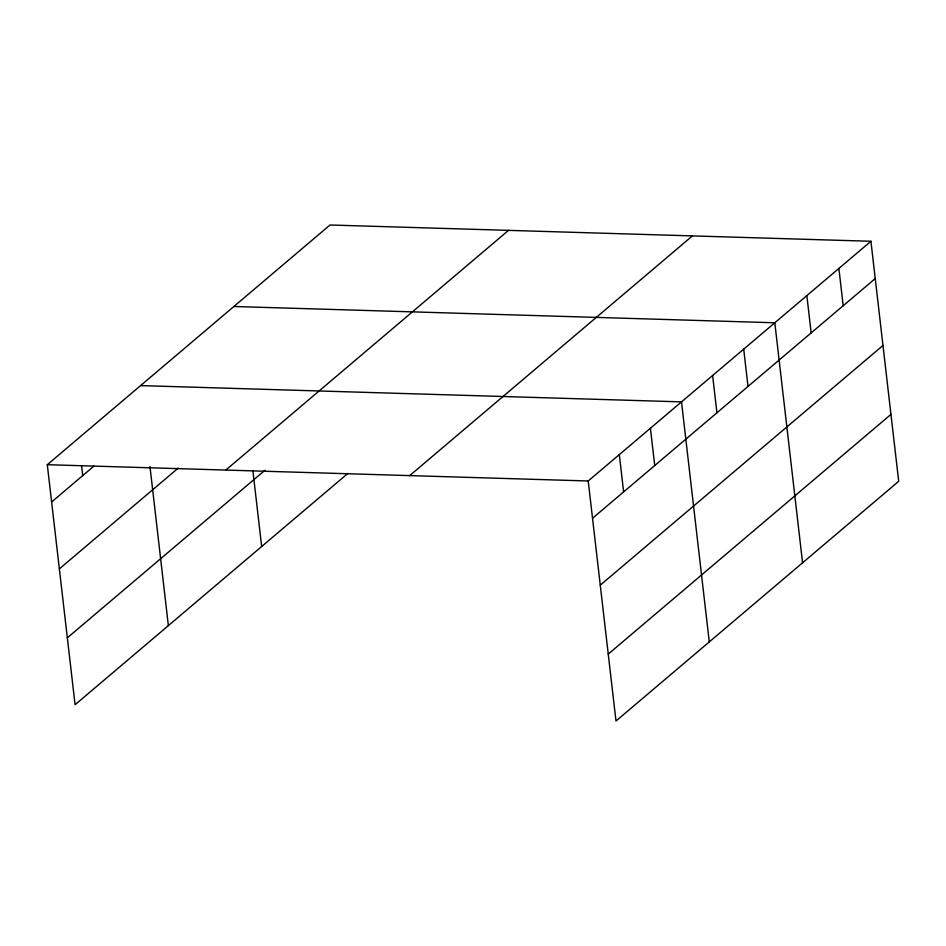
<?xml version="1.0" encoding="UTF-8"?>
<svg xmlns="http://www.w3.org/2000/svg" width="946" height="946" viewBox="0 0 946 946"><rect width="100%" height="100%" fill="white"/><g stroke="black" fill="none" stroke-linecap="round" stroke-linejoin="round"><path stroke-width="1.42" d="M347.844 473.449L75.077 704.723L47.3 464.699L330.012 224.994L870.923 241.277L898.7 481.301L615.988 721.006L588.211 480.982L870.923 241.277M51.616 501.995L93.82 466.201M59.35 568.889L178.203 468.128M225.798 470.079L508.522 230.363M67.332 637.829L264.975 470.245M409.713 475.613L692.425 235.897M592.527 518.266L875.239 278.562M600.261 585.172L882.985 345.456M608.243 654.1L890.955 414.395M233.899 306.492L774.809 322.775L802.575 562.799M140.599 385.601L681.51 401.873L709.275 641.908M47.3 464.699L588.211 480.982M838.889 268.439L843.205 305.724M806.843 295.601L811.16 332.897M743.71 349.145L748.014 386.429M712.61 375.515L716.926 412.799M650.41 428.242L654.727 465.527M619.311 454.612L623.627 491.896M252.901 470.812L261.664 546.516M149.965 466.52L168.364 625.625M81.557 465.586L82.716 475.625"/></g></svg>
